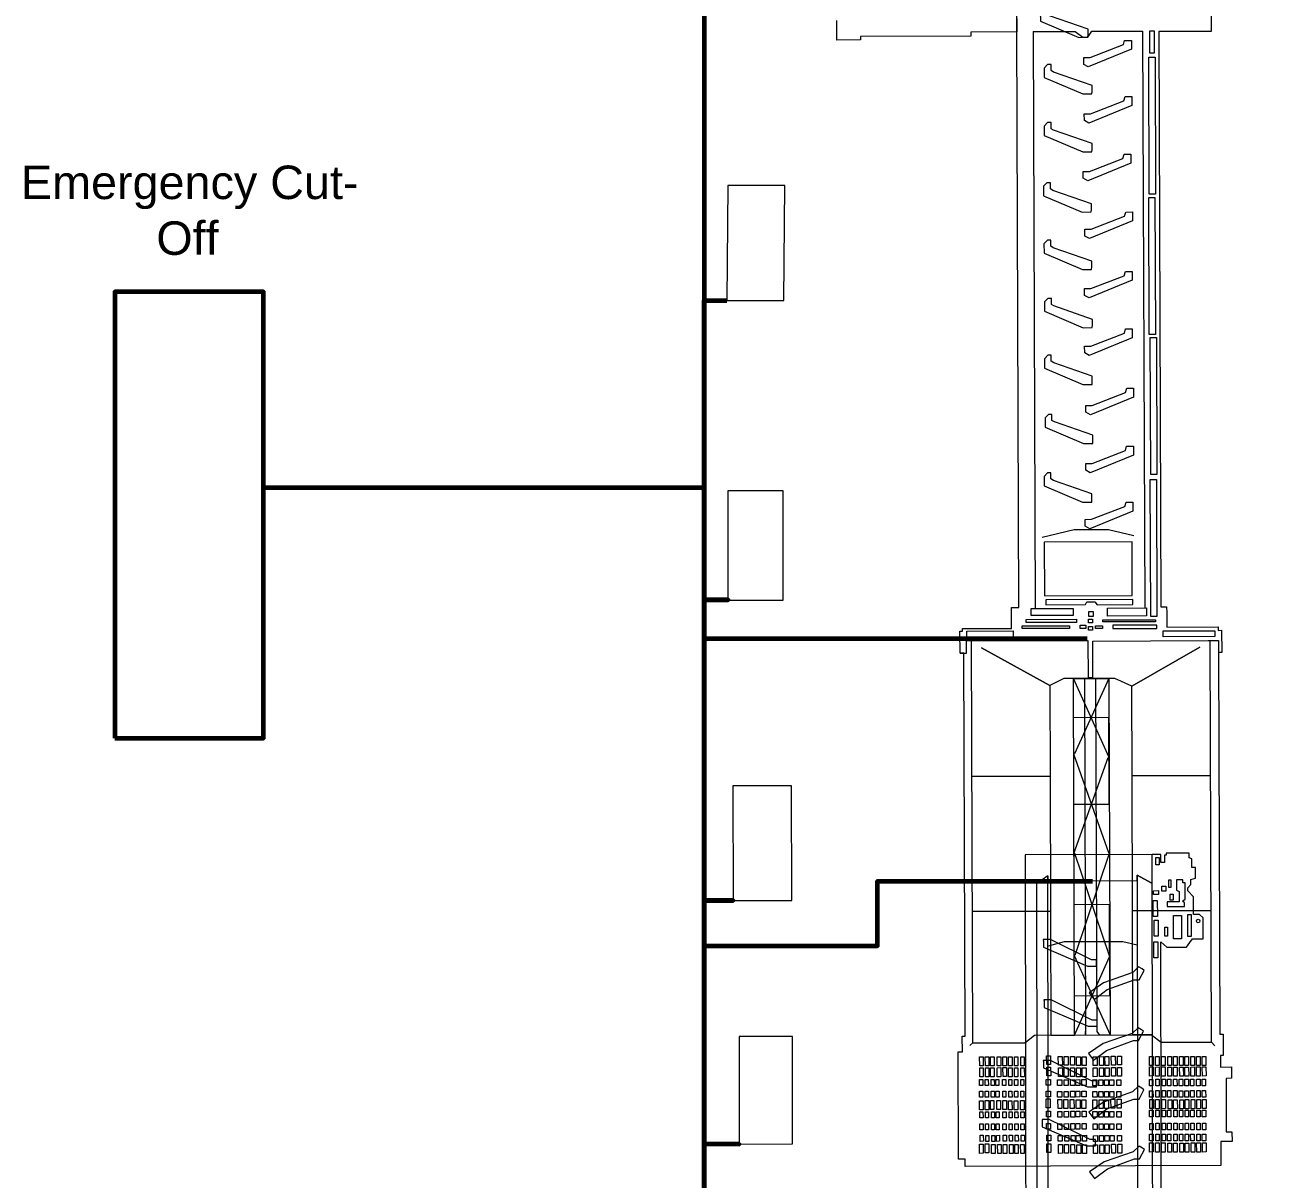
# Model space of a CAD drawing. Header units: millimetres. Extents: x 3191 to 879702, y -27549 to 222194.
# Drawn here: x 416202 to 427329, y 7248 to 17602 of the extents above; entities that cross this region are included whole.
import ezdxf

# ---------------------------------------------------------------- set-up
doc = ezdxf.new("R2010")
doc.units = ezdxf.units.MM
doc.header["$MEASUREMENT"] = 0
for name, color, linetype in [('Giant', 31, 'Continuous'), ('Granulator', 11, 'Continuous'), ('Grater', 130, 'Continuous'), ('Krumbuster', 112, 'Continuous'), ('Wires', 170, 'Continuous')]:
    doc.layers.add(name, color=color, linetype=linetype)
doc.styles.get("Standard").update_dxf_attribs({"font": 'arial.ttf'})

msp = doc.modelspace()

# ---------------------------------------------------------------- linework, layer by layer
at = {"layer": 'Giant', "lineweight": 5}
for points in [[(427328.97234, 4247.99828), (426324.0417, 4246.5531), (426315.53711, 10160.38238), (425177.1604, 10158.74529), (425185.66499, 4244.91602)], [(426401.61134, 4246.66465), (426394.23367, 9376.86749), (426446.89104, 9329.80802), (426622.47921, 9330.06053), (426652.16679, 9370.71783), (426676.09271, 9403.48449), (426771.85494, 9403.6222), (426771.58386, 9592.12228), (426739.61065, 9622.54281), (426685.91763, 9622.4656), (426685.68995, 9780.78431), (426634.0786, 9835.12252), (426634.04004, 9861.93923), (426663.01441, 9892.44741), (426662.95286, 9935.24286), (426705.02922, 9948.36681), (426704.89362, 10042.65924), (426670.78082, 10042.61019), (426670.66779, 10121.21318), (426647.43709, 10129.14691), (426647.37346, 10173.38891), (426442.0393, 10173.09362), (426442.06433, 10155.69058), (426425.37183, 10155.66658), (426425.44589, 10104.1696), (426425.46884, 10088.2131), (426393.53945, 10088.16719), (426393.43723, 10159.24815), (426315.5389, 10159.13612)], [(425185.66499, 4244.91602), (425386.82015, 4245.2053), (425378.58801, 9969.58178), (425277.78589, 9897.02043), (425285.91389, 4245.06019)], [(425378.58801, 9969.58178), (425378.65141, 9925.49555), (426180.12609, 9926.64814), (426180.05738, 9974.42862), (426307.21499, 9906.86856), (426315.90167, 9906.88105), (426307.21499, 9906.86856), (426180.05738, 9974.42862), (426188.29483, 4246.35789)], [(426180.05738, 9974.42862), (426180.9571, 9348.78707), (426051.45903, 9378.62226), (425525.86838, 9377.86641), (425382.92281, 9338.82661), (425379.49644, 9337.89084)], [(426534.58849, 9927.71426), (426534.71369, 9840.65454), (426556.51956, 9827.64472), (426556.64997, 9736.95752), (426450.69604, 9736.80515), (426450.75653, 9694.74409), (426606.03667, 9694.96739), (426605.99078, 9726.88039), (426587.84321, 9742.81082), (426611.03637, 9760.98165), (426610.82773, 9906.05892), (426591.22403, 9906.03073), (426591.18649, 9932.13529), (426534.58225, 9932.05389), (426534.58849, 9927.71426)], [(425339.41488, 9390.6172), (425339.5035, 9328.99442), (425735.31953, 9160.0728), (425799.15484, 9160.1646), (425816.78643, 9160.18995), (425816.70729, 9215.2254), (425770.45663, 9215.15889), (425403.2172, 9397.31857), (425338.09064, 9397.22491), (425338.10014, 9390.61531)], [(426225.14506, 9134.31652), (426193.96328, 9153.14356), (426142.12918, 9101.17135), (425879.78045, 9010.64079), (425749.14042, 8920.32189), (425793.5977, 8861.4112), (425910.55373, 8949.35144), (426152.59853, 9037.00421), (426199.34222, 9037.07143), (426242.16177, 9121.12177), (426225.14506, 9134.31652)], [(425345.80213, 8850.93071), (425345.89075, 8789.30792), (425741.70678, 8620.38631), (425805.54209, 8620.47811), (425823.17368, 8620.50346), (425823.09454, 8675.53891), (425776.84387, 8675.4724), (425409.60445, 8857.63207), (425344.47788, 8857.53842), (425344.48739, 8850.92882)], [(426219.49706, 8588.55948), (426188.31528, 8607.38651), (426136.48118, 8555.4143), (425874.13245, 8464.88374), (425743.49242, 8374.56485), (425787.9497, 8315.65416), (425904.90573, 8403.59439), (426146.95053, 8491.24717), (426193.69422, 8491.31439), (426236.51377, 8575.36473), (426219.49706, 8588.55948)], [(425339.16484, 8307.41996), (425339.25346, 8245.79717), (425735.06949, 8076.87555), (425798.9048, 8076.96735), (425816.53639, 8076.99271), (425816.45725, 8132.02816), (425770.20659, 8131.96164), (425402.96716, 8314.12132), (425337.8406, 8314.02766), (425337.8501, 8307.41807)], [(426223.16308, 8063.69062), (426191.9813, 8082.51765), (426140.1472, 8030.54545), (425877.79847, 7940.01489), (425747.15844, 7849.69599), (425791.61572, 7790.7853), (425908.57175, 7878.72553), (426150.61655, 7966.37831), (426197.36024, 7966.44553), (426240.17979, 8050.49587), (426223.16308, 8063.69062)], [(425328.79711, 7778.50284), (425328.88573, 7716.88005), (425724.70176, 7547.95843), (425788.53707, 7548.05023), (425806.16867, 7548.07559), (425806.08952, 7603.11104), (425759.83886, 7603.04453), (425392.59944, 7785.2042), (425327.47287, 7785.11055), (425327.48237, 7778.50095)], [(426228.46566, 7527.27399), (426197.28388, 7546.10103), (426145.44978, 7494.12882), (425883.10105, 7403.59826), (425752.46102, 7313.27936), (425796.9183, 7254.36867), (425913.87433, 7342.30891), (426155.91913, 7429.96168), (426202.66282, 7430.0289), (426245.48237, 7514.07924), (426228.46566, 7527.27399)]]:
    msp.add_lwpolyline(points, dxfattribs=at)
for points in [[(426349.21761, 10134.52649), (426376.78019, 10134.56613), (426376.87617, 10067.8248), (426349.31359, 10067.78516)], [(426463.44538, 9931.9961), (426481.57, 9932.02216), (426481.66493, 9866.01523), (426463.5403, 9865.98917)], [(426327.88315, 9836.06197), (426372.13822, 9836.12561), (426372.1862, 9802.76607), (426327.93112, 9802.70243)], [(426400.3947, 9876.0687), (426438.85083, 9876.124), (426438.91343, 9832.59414), (426400.4573, 9832.53884)], [(426476.72843, 9805.0306), (426503.56321, 9805.06919), (426503.6404, 9751.39127), (426476.80563, 9751.35268)], [(426325.12164, 9748.28596), (426361.39437, 9748.33812), (426361.60194, 9603.99525), (426325.32922, 9603.94309)], [(426333.35746, 9572.04157), (426369.63018, 9572.09374), (426369.83776, 9427.75087), (426333.56503, 9427.6987)], [(426505.29418, 9613.59332), (426577.13531, 9613.69664), (426577.43781, 9403.34684), (426505.59668, 9403.24352)], [(426635.88802, 9621.74827), (426664.20187, 9621.78898), (426664.48559, 9424.50259), (426636.17173, 9424.46187)], [(426429.98876, 9508.30991), (426453.208, 9508.3433), (426453.32485, 9427.09202), (426430.10561, 9427.05863)], [(426329.27045, 9377.46396), (426365.54318, 9377.51612), (426365.75076, 9233.17325), (426329.47803, 9233.12109)], [(423089.85825, 7564.22133), (423089.41501, 8528.91363), (422608.95247, 8528.69288), (422609.39571, 7564.00058)]]:
    msp.add_lwpolyline(points, close=True, dxfattribs=at)
msp.add_circle((426727.41526, 9564.57436), 15.96471, dxfattribs=at)
at = {"layer": 'Granulator', "lineweight": 5}
msp.add_lwpolyline([(422511.87218, 12438.66251), (422511.87218, 13426.28597), (423003.00643, 13426.28597), (423003.00643, 12438.66251)], close=True, dxfattribs=at)
at = {"layer": 'Grater', "lineweight": 5}
for points in [[(426840.78782, 18503.05744), (426844.15772, 17542.24593), (426374.52282, 17540.59875), (426392.61654, 12381.79809), (426445.1147, 12381.98222), (426445.30022, 12329.08769), (426445.75501, 12199.42216), (426906.13207, 12201.03686), (426906.23764, 12170.93887), (426938.28399, 12171.05127), (426938.97839, 11973.06658), (426910.71529, 11972.96745), (426922.72573, 8548.6047), (426950.566, 8548.70235), (426951.23619, 8357.62001), (426928.49218, 8357.54023), (426928.85384, 8254.42761), (427027.39638, 8254.77323), (427027.75276, 8153.16316), (426977.72484, 8152.9877), (426979.41099, 7672.24152), (427030.95221, 7672.42229), (427031.2554, 7585.9786), (426929.68625, 7585.62236), (426930.44159, 7370.26442), (424636.6764, 7362.99414)], [(424636.6764, 7362.99414), (424636.44987, 7427.58039), (424577.38665, 7427.37324), (424574.00341, 8391.98808), (424612.45904, 8392.12296), (424611.96745, 8532.28288), (424638.07188, 8532.37444), (424626.02512, 11967.09071), (424591.44176, 11966.96941), (424590.75255, 12163.47503), (424612.71766, 12163.55207), (424612.63572, 12186.91205), (425052.51648, 12188.45487), (425051.86432, 12374.39567), (425118.47178, 12374.62928), (425097.22784, 18431.60383)], [(425741.09288, 17511.78626), (425740.91128, 17563.56335), (425395.11013, 17683.75231), (425373.68528, 17697.24272), (425373.49472, 17751.57426), (425342.10012, 17751.46414), (425311.66059, 17719.94548), (425311.95535, 17635.90539), (425657.00389, 17489.39919), (425739.3243, 17489.68791), (425741.09288, 17511.78626)], [(425099.93496, 17659.7617), (425100.3615, 17538.1489), (424688.07623, 17536.70287), (424688.20089, 17501.15813), (423698.21328, 17497.6859), (423698.32584, 17465.59233), (423487.66556, 17464.85347), (423487.04806, 17640.91029)], [(425247.94835, 17540.69869), (425624.12804, 17542.01808), (425692.11955, 17489.52235), (425739.3243, 17489.68791), (425775.18772, 17543.91262), (426229.68898, 17545.50671), (426247.83634, 12371.41336)], [(425247.94835, 17540.69869), (425266.09686, 12366.27874)], [(425702.16569, 17247.04558), (425701.95128, 17308.17731), (425757.9581, 17308.37375), (426057.96055, 17424.02749), (426068.01173, 17462.26325), (426129.11113, 17462.47755), (426129.39099, 17382.68321), (425742.13025, 17224.26545), (425702.16569, 17247.04558)], [(425776.13432, 17005.07296), (425775.95272, 17056.85005), (425430.15157, 17177.03901), (425408.72672, 17190.52942), (425408.53616, 17244.86096), (425377.14156, 17244.75085), (425346.70203, 17213.23218), (425346.99679, 17129.1921), (425692.04533, 16982.68589), (425774.36574, 16982.97462), (425776.13432, 17005.07296)], [(425706.65439, 16742.74461), (425706.43998, 16803.87634), (425762.44679, 16804.07278), (426062.44925, 16919.72652), (426072.50043, 16957.96228), (426133.59982, 16958.17658), (426133.87969, 16878.38224), (425746.61894, 16719.96448), (425706.65439, 16742.74461)], [(425776.2581, 16484.6833), (425776.0765, 16536.4604), (425430.27535, 16656.64935), (425408.85051, 16670.13976), (425408.65995, 16724.4713), (425377.26534, 16724.36119), (425346.82582, 16692.84253), (425347.12058, 16608.80244), (425692.16911, 16462.29623), (425774.48953, 16462.58496), (425776.2581, 16484.6833)], [(425697.56921, 16226.13687), (425697.3548, 16287.2686), (425753.36162, 16287.46504), (426053.36407, 16403.11878), (426063.41525, 16441.35454), (426124.51465, 16441.56884), (426124.79451, 16361.7745), (425737.53377, 16203.35674), (425697.56921, 16226.13687)], [(425770.5053, 15945.26026), (425770.32369, 15997.03736), (425424.52254, 16117.22631), (425403.0977, 16130.71672), (425402.90714, 16185.04826), (425371.51254, 16184.93815), (425341.07301, 16153.41949), (425341.36777, 16069.3794), (425686.41631, 15922.87319), (425768.73672, 15923.16192), (425770.5053, 15945.26026)], [(425711.58729, 15707.54559), (425711.37288, 15768.67732), (425767.37969, 15768.87376), (426067.38215, 15884.5275), (426077.43333, 15922.76326), (426138.53272, 15922.97756), (426138.81259, 15843.18322), (425751.55185, 15684.76546), (425711.58729, 15707.54559)], [(425774.15865, 15429.98028), (425773.97705, 15481.75737), (425428.1759, 15601.94633), (425406.75105, 15615.43674), (425406.56049, 15669.76827), (425375.16589, 15669.65816), (425344.72636, 15638.1395), (425345.02112, 15554.09941), (425690.06966, 15407.5932), (425772.39007, 15407.88193), (425774.15865, 15429.98028)], [(425709.37084, 15174.59696), (425709.15643, 15235.72869), (425765.16324, 15235.92513), (426065.1657, 15351.57887), (426075.21688, 15389.81463), (426136.31627, 15390.02893), (426136.59614, 15310.23459), (425749.33539, 15151.81683), (425709.37084, 15174.59696)], [(425779.38098, 14907.90552), (425779.19938, 14959.68261), (425433.39823, 15079.87157), (425411.97339, 15093.36198), (425411.78283, 15147.69351), (425380.38823, 15147.5834), (425349.9487, 15116.06474), (425350.24346, 15032.02465), (425695.292, 14885.51844), (425777.61241, 14885.80717), (425779.38098, 14907.90552)], [(425709.81211, 14659.38736), (425709.59769, 14720.51909), (425765.60451, 14720.71552), (426065.60696, 14836.36927), (426075.65814, 14874.60503), (426136.75754, 14874.81933), (426137.03741, 14795.02498), (425749.77666, 14636.60722), (425709.81211, 14659.38736)], [(425777.70016, 14398.78889), (425777.51856, 14450.56598), (425431.71741, 14570.75494), (425410.29257, 14584.24535), (425410.10201, 14638.57689), (425378.70741, 14638.46677), (425348.26788, 14606.94811), (425348.56264, 14522.90802), (425693.61118, 14376.40182), (425775.93159, 14376.69054), (425777.70016, 14398.78889)], [(425721.21831, 14126.48651), (425721.0039, 14187.61824), (425777.01071, 14187.81468), (426077.01317, 14303.46842), (426087.06435, 14341.70418), (426148.16374, 14341.91848), (426148.44361, 14262.12414), (425761.18286, 14103.70638), (425721.21831, 14126.48651)], [(425783.80298, 13868.22562), (425783.62138, 13920.00271), (425437.82023, 14040.19167), (425416.39538, 14053.68208), (425416.20482, 14108.01362), (425384.81022, 14107.90351), (425354.37069, 14076.38485), (425354.66545, 13992.34476), (425699.71399, 13845.83855), (425782.0344, 13846.12728), (425783.80298, 13868.22562)], [(425720.22372, 13606.51285), (425720.00931, 13667.64458), (425776.01613, 13667.84101), (426076.01858, 13783.49475), (426086.06976, 13821.73052), (426147.16916, 13821.94481), (426147.44902, 13742.15047), (425760.18828, 13583.73271), (425720.22372, 13606.51285)], [(425774.67104, 13343.49938), (425774.48944, 13395.27648), (425428.68829, 13515.46543), (425407.26345, 13528.95584), (425407.07289, 13583.28738), (425375.67829, 13583.17727), (425345.23876, 13551.65861), (425345.53352, 13467.61852), (425690.58206, 13321.11231), (425772.90247, 13321.40104), (425774.67104, 13343.49938)], [(425715.59834, 13105.34093), (425715.38393, 13166.47266), (425771.39075, 13166.66909), (426071.3932, 13282.32283), (426081.44438, 13320.5586), (426142.54378, 13320.77289), (426142.82364, 13240.97855), (425755.5629, 13082.56079), (425715.59834, 13105.34093)], [(425329.72638, 13006.35753), (425615.33876, 13075.11707), (425924.21536, 13076.20041), (426149.29504, 13022.77428)], [(425360.76425, 12400.3322), (425716.16273, 12401.5787), (425727.86803, 12426.89625), (425801.13754, 12427.15323), (425823.12145, 12401.11402), (426142.62302, 12402.23462), (426142.46048, 12448.57623), (425364.48775, 12445.84761), (425360.60466, 12445.83399), (425360.76425, 12400.3322)], [(424591.44176, 11966.96941), (424650.49396, 11967.17653), (424650.11302, 12075.78898), (425739.35818, 12079.60935), (425740.52011, 11748.32461), (425783.56978, 11748.4756), (425782.42528, 12074.79142), (426816.14973, 12078.41705), (426909.6391, 12078.74495), (426910.71529, 11972.96745)], [(424678.48014, 8447.80817), (424706.24851, 8470.37097), (424693.6025, 12075.94152)], [(426309.46388, 8543.21524), (426142.54876, 8542.62981), (426138.64409, 9655.91311), (426844.48736, 9658.38875), (426138.64409, 9655.91311), (426134.39548, 10867.25679), (426840.23875, 10869.73243), (426134.39548, 10867.25679), (426131.57419, 11671.65049), (426742.6987, 12021.01614), (426131.57419, 11671.65049), (425980.09096, 11739.36687), (425523.07234, 11737.76395), (425396.62245, 11677.24941), (424784.45081, 12014.18287), (425396.62245, 11677.24941), (425399.48264, 10861.76312), (424697.86969, 10859.30232), (425399.48264, 10861.76312), (425403.72262, 9652.88058), (424702.10966, 9650.41977), (425403.72262, 9652.88058), (425407.6257, 8540.05218)], [(424706.24851, 8470.37097), (425173.23238, 8472.00884), (425258.69086, 8539.52981), (426309.46388, 8543.21524), (426396.56784, 8476.5328), (426848.62698, 8478.11833), (426878.55582, 8445.69163), (426848.62698, 8478.11833), (426835.99922, 12078.48667)], [(425407.6257, 8540.05218), (425619.38446, 8540.79489), (425608.17053, 11738.06242), (425926.27164, 11739.17811), (425937.48558, 8541.91058), (425847.01704, 8541.59328), (425820.40506, 8573.77499), (425809.30432, 11738.76786), (425706.89715, 11738.40868), (425718.11109, 8541.14116), (425717.99523, 8574.17399)], [(425619.38446, 8540.79489), (425930.89654, 9242.45566), (425935.02847, 9242.47015), (425620.77753, 10169.79782), (425613.67107, 10169.7729), (425921.71114, 11031.40873), (425928.75395, 11031.43343), (425608.17053, 11738.06242), (425926.27164, 11739.17811), (425618.27914, 11061.97801), (425610.54189, 11061.95087), (425923.52534, 10177.55496), (425931.7487, 10177.5838), (425621.44742, 9254.45763), (425616.88146, 9254.44162), (425937.48558, 8541.91058)], [(425619.38446, 8540.79489), (425618.14734, 8893.51831), (425936.24845, 8894.634), (425933.45531, 9691.00277), (425933.38601, 9710.76182), (425615.28489, 9709.64613), (425612.12384, 10610.91046), (425930.225, 10612.01449), (425927.50255, 11388.22763), (425609.40143, 11387.11194)]]:
    msp.add_lwpolyline(points, dxfattribs=at)
for points in [[(426332.17223, 17548.9222), (426332.87732, 17347.89084), (426294.01746, 17347.75455), (426293.31237, 17548.7859)], [(426340.65671, 17311.15233), (426344.96039, 16084.10872), (426289.30079, 16083.9135), (426284.99712, 17310.95711)], [(426340.18028, 16052.75004), (426344.48395, 14825.70644), (426288.82436, 14825.51122), (426284.52068, 16052.55482)], [(426353.2913, 14796.18005), (426357.59497, 13569.13644), (426301.93538, 13568.94123), (426297.63171, 14795.98483)], [(426353.33688, 13522.59271), (426357.64055, 12295.5491), (426301.98096, 12295.35388), (426297.67728, 13522.39749)], [(426136.30332, 12483.13922), (426134.6159, 12964.24977), (425346.15708, 12961.48436), (425347.8445, 12480.37382)], [(425606.59376, 12367.47298), (425606.81242, 12305.12818), (425231.19987, 12303.81078), (425230.9812, 12366.15558)], [(425914.68548, 12298.63789), (425914.43433, 12370.24401), (426263.93584, 12371.46983), (426264.18698, 12299.86371)], [(425184.26302, 12240.46076), (425184.16255, 12269.10787), (425635.56775, 12270.69111), (425635.66822, 12242.044)], [(425743.88013, 12237.3729), (425743.76648, 12269.77587), (425780.87867, 12269.90603), (425780.99231, 12237.50307)], [(425786.52584, 12341.14792), (425786.68834, 12294.81798), (425746.26019, 12294.67618), (425746.0977, 12341.00612)], [(425871.91743, 12246.24358), (425871.85242, 12264.77789), (426344.31082, 12266.43497), (426344.37582, 12247.90066)], [(424652.5114, 12101.47047), (424652.29355, 12163.58199), (425067.89444, 12165.03964), (425068.11229, 12102.92813)], [(425148.23691, 12186.42211), (425148.15125, 12210.84681), (425574.29031, 12212.34143), (425574.37597, 12187.91673)], [(425669.69408, 12188.23938), (425669.5936, 12216.8865), (425720.96501, 12217.06667), (425721.06549, 12188.41956)], [(425744.10469, 12173.34847), (425743.99104, 12205.75143), (425781.10322, 12205.8816), (425781.21687, 12173.47863)], [(425807.81886, 12187.04418), (425807.73614, 12210.62906), (425869.21169, 12210.84467), (425869.29441, 12187.25979)], [(426355.57875, 12188.75541), (426355.47868, 12217.28588), (425962.00158, 12215.90582), (425962.10165, 12187.37534)], [(426414.88294, 12113.41388), (426414.70044, 12165.44758), (426877.81279, 12167.07188), (426877.99529, 12115.03818)], [(423081.75609, 9748.89037), (423078.81018, 10776.59533), (422554.10296, 10775.09126), (422557.04886, 9747.3863)], [(424767.99128, 8264.04815), (424767.70761, 8344.92726), (424799.76193, 8345.03969), (424800.0456, 8264.16058)], [(424818.85343, 8264.22654), (424818.56976, 8345.10565), (424850.62408, 8345.21808), (424850.90775, 8264.33897)], [(424865.34059, 8264.38959), (424865.05692, 8345.2687), (424897.11124, 8345.38112), (424897.39491, 8264.50202)], [(424924.40295, 8264.59674), (424924.11928, 8345.47585), (424956.17361, 8345.58828), (424956.45728, 8264.70917)], [(424976.90862, 8264.7809), (424976.62495, 8345.66001), (425008.67927, 8345.77243), (425008.96294, 8264.89333)], [(425079.18075, 8264.04316), (425078.89707, 8344.92227), (425110.9514, 8345.03469), (425111.23507, 8264.15559)], [(425136.05561, 8264.24264), (425135.77194, 8345.12175), (425167.82627, 8345.23417), (425168.10994, 8264.35507)], [(425368.77104, 8276.0816), (425368.4951, 8354.75618), (425404.24734, 8354.88158), (425404.52328, 8276.20699)], [(425473.60865, 8269.88231), (425473.33271, 8348.5569), (425509.08494, 8348.68229), (425509.36088, 8270.00771)], [(425525.81339, 8270.06541), (425525.53745, 8348.74), (425561.28968, 8348.86539), (425561.56562, 8270.19081)], [(425581.54821, 8270.26089), (425581.27227, 8348.93548), (425617.02451, 8349.06088), (425617.30044, 8270.38629)], [(425635.53307, 8267.80245), (425635.25713, 8346.47703), (425671.00936, 8346.60243), (425671.2853, 8267.92784)], [(425687.73202, 8267.98553), (425687.45608, 8346.66011), (425723.20831, 8346.78551), (425723.48425, 8268.11092)], [(425786.82323, 8268.33307), (425786.54729, 8347.00766), (425822.29952, 8347.13306), (425822.57546, 8268.45847)], [(425842.56384, 8268.52858), (425842.2879, 8347.20316), (425878.04013, 8347.32856), (425878.31607, 8268.65397)], [(425892.11234, 8268.70236), (425891.8364, 8347.37695), (425927.58863, 8347.50234), (425927.86457, 8268.82776)], [(425949.09067, 8272.40149), (425948.81473, 8351.07607), (425984.56696, 8351.20147), (425984.8429, 8272.52688)], [(426004.83128, 8272.59699), (426004.55534, 8351.27158), (426040.30757, 8351.39697), (426040.58351, 8272.72238)], [(426291.34652, 8268.73789), (426291.06187, 8349.89694), (426324.07105, 8350.01272), (426324.3557, 8268.85367)], [(426343.94095, 8268.36248), (426343.6563, 8349.52152), (426376.66548, 8349.6373), (426376.95014, 8268.47825)], [(426398.76722, 8268.55477), (426398.48256, 8349.71382), (426431.49175, 8349.82959), (426431.7764, 8268.67055)], [(426455.28143, 8267.63322), (426454.99678, 8348.79226), (426488.00596, 8348.90804), (426488.29061, 8267.74899)], [(426505.63432, 8267.80982), (426505.34967, 8348.96887), (426538.35885, 8349.08464), (426538.6435, 8267.9256)], [(426561.58327, 8268.00605), (426561.29861, 8349.1651), (426594.3078, 8349.28088), (426594.59245, 8268.12183)], [(426609.24519, 8268.17322), (426608.96054, 8349.33227), (426641.96972, 8349.44804), (426642.25438, 8268.289)], [(426662.95456, 8268.3616), (426662.66991, 8349.52065), (426695.67909, 8349.63642), (426695.96374, 8268.47737)], [(426713.30745, 8268.5382), (426713.0228, 8349.69725), (426746.03198, 8349.81303), (426746.31663, 8268.65398)], [(426764.78303, 8268.71875), (426764.49837, 8349.87779), (426797.50756, 8349.99357), (426797.79221, 8268.83452)], [(424768.33092, 8167.21251), (424768.04724, 8248.09162), (424800.10157, 8248.20404), (424800.38524, 8167.32494)], [(424819.19307, 8167.3909), (424818.9094, 8248.27001), (424850.96372, 8248.38243), (424851.24739, 8167.50333)], [(424865.68023, 8167.55395), (424865.39656, 8248.43306), (424897.45088, 8248.54548), (424897.73455, 8167.66637)], [(424924.74259, 8167.7611), (424924.45892, 8248.64021), (424956.51324, 8248.75263), (424956.79691, 8167.87353)], [(424977.24826, 8167.94526), (424976.96458, 8248.82436), (425009.01891, 8248.93679), (425009.30258, 8168.05768)], [(425027.22485, 8263.86093), (425026.94118, 8344.74004), (425058.9955, 8344.85247), (425059.27917, 8263.97336)], [(425027.56448, 8167.02529), (425027.28081, 8247.9044), (425059.33514, 8248.01682), (425059.61881, 8167.13772)], [(425079.52038, 8167.20752), (425079.23671, 8248.08663), (425111.29104, 8248.19905), (425111.57471, 8167.31994)], [(425136.39525, 8167.407), (425136.11158, 8248.28611), (425168.1659, 8248.39853), (425168.44957, 8167.51942)], [(425369.12357, 8175.57175), (425368.84763, 8254.24634), (425404.59986, 8254.37173), (425404.8758, 8175.69715)], [(425473.96117, 8169.37247), (425473.68523, 8248.04705), (425509.43746, 8248.17245), (425509.7134, 8169.49786)], [(425526.16591, 8169.55557), (425525.88997, 8248.23015), (425561.6422, 8248.35555), (425561.91814, 8169.68096)], [(425581.90074, 8169.75105), (425581.6248, 8248.42564), (425617.37703, 8248.55103), (425617.65297, 8169.87644)], [(425635.88559, 8167.2926), (425635.60965, 8245.96719), (425671.36188, 8246.09258), (425671.63782, 8167.418)], [(425688.08455, 8167.47568), (425687.80861, 8246.15027), (425723.56084, 8246.27566), (425723.83678, 8167.60108)], [(425787.17575, 8167.82323), (425786.89981, 8246.49782), (425822.65204, 8246.62321), (425822.92798, 8167.94863)], [(425842.91636, 8168.01873), (425842.64042, 8246.69332), (425878.39265, 8246.81871), (425878.66859, 8168.14413)], [(425892.46486, 8168.19252), (425892.18892, 8246.8671), (425927.94115, 8246.9925), (425928.21709, 8168.31791)], [(425949.44319, 8171.89164), (425949.16725, 8250.56623), (425984.91949, 8250.69162), (425985.19543, 8172.01704)], [(426005.18381, 8172.08714), (426004.90787, 8250.76173), (426040.6601, 8250.88713), (426040.93604, 8172.21254)], [(426291.67937, 8173.8385), (426291.39471, 8254.99754), (426324.40389, 8255.11332), (426324.68855, 8173.95427)], [(426344.2738, 8173.46308), (426343.98915, 8254.62213), (426376.99833, 8254.7379), (426377.28298, 8173.57885)], [(426399.10006, 8173.65537), (426398.81541, 8254.81442), (426431.82459, 8254.9302), (426432.10924, 8173.77115)], [(426455.61427, 8172.73382), (426455.32962, 8253.89287), (426488.3388, 8254.00864), (426488.62346, 8172.84959)], [(426505.96717, 8172.91042), (426505.68251, 8254.06947), (426538.6917, 8254.18525), (426538.97635, 8173.0262)], [(426561.91611, 8173.10666), (426561.63146, 8254.2657), (426594.64064, 8254.38148), (426594.92529, 8173.22243)], [(426609.57804, 8173.27382), (426609.29338, 8254.43287), (426642.30257, 8254.54865), (426642.58722, 8173.3896)], [(426663.2874, 8173.4622), (426663.00275, 8254.62125), (426696.01193, 8254.73702), (426696.29659, 8173.57798)], [(426713.6403, 8173.63881), (426713.35564, 8254.79785), (426746.36483, 8254.91363), (426746.64948, 8173.75458)], [(426765.11587, 8173.81935), (426764.83122, 8254.9784), (426797.8404, 8255.09417), (426798.12505, 8173.93512)], [(424767.09935, 8087.70447), (424766.91059, 8141.52279), (424795.45219, 8141.62289), (424795.64095, 8087.80458)], [(424817.06069, 8087.31982), (424816.87193, 8141.13813), (424845.41353, 8141.23824), (424845.60229, 8087.41992)], [(424870.86264, 8087.50852), (424870.67388, 8141.32684), (424899.21548, 8141.42694), (424899.40424, 8087.60863)], [(424912.58708, 8087.65486), (424912.39832, 8141.47318), (424940.93993, 8141.57328), (424941.12868, 8087.75497)], [(424974.06842, 8087.8705), (424973.87966, 8141.68882), (425002.42126, 8141.78892), (425002.61002, 8087.97061)], [(425028.96992, 8088.06306), (425028.78116, 8141.88137), (425057.32276, 8141.98148), (425057.51152, 8088.16316)], [(425081.12257, 8088.24598), (425080.93381, 8142.06429), (425109.47541, 8142.1644), (425109.66417, 8088.34608)], [(425136.01828, 8088.43852), (425135.82952, 8142.25683), (425164.37112, 8142.35694), (425164.55988, 8088.53862)], [(425365.36884, 8091.10921), (425365.18961, 8142.20979), (425401.83883, 8142.33833), (425402.01806, 8091.23775)], [(425466.991, 8089.23776), (425466.81177, 8140.33833), (425503.461, 8140.46687), (425503.64022, 8089.3663)], [(425525.85082, 8089.4442), (425525.67159, 8140.54477), (425562.32081, 8140.67332), (425562.50004, 8089.57274)], [(425583.59374, 8089.64673), (425583.41451, 8140.7473), (425620.06373, 8140.87584), (425620.24296, 8089.77527)], [(425629.12604, 8089.80642), (425628.94682, 8140.907), (425665.59604, 8141.03554), (425665.77526, 8089.93497)], [(425685.20809, 8090.00312), (425685.02886, 8141.1037), (425721.67808, 8141.23224), (425721.85731, 8090.13167)], [(425783.24622, 8086.99933), (425783.067, 8138.0999), (425819.71622, 8138.22844), (425819.89544, 8087.12787)], [(425837.10605, 8087.18824), (425836.92682, 8138.28881), (425873.57605, 8138.41735), (425873.75527, 8087.31678)], [(425886.52145, 8087.36155), (425886.34222, 8138.46213), (425922.99144, 8138.59067), (425923.17067, 8087.49009)], [(425933.72041, 8087.5271), (425933.54118, 8138.62767), (425970.1904, 8138.75621), (425970.36963, 8087.65564)], [(425998.12998, 8087.753), (425997.95076, 8138.85358), (426034.59998, 8138.98212), (426034.7792, 8087.88154)], [(426291.65529, 8085.00327), (426291.44918, 8143.76718), (426322.22458, 8143.87512), (426322.43068, 8085.11121)], [(426347.04093, 8085.75742), (426346.83482, 8144.52132), (426377.61022, 8144.62926), (426377.81632, 8085.86536)], [(426403.54543, 8085.9556), (426403.33932, 8144.71951), (426434.11471, 8144.82745), (426434.32082, 8086.06354)], [(426452.22008, 8086.12632), (426452.01398, 8144.89022), (426482.78937, 8144.99816), (426482.99548, 8086.23426)], [(426507.27204, 8086.3194), (426507.06593, 8145.08331), (426537.84133, 8145.19125), (426538.04743, 8086.42734)], [(426558.19024, 8085.36656), (426557.98414, 8144.13046), (426588.75953, 8144.2384), (426588.96563, 8085.4745)], [(426609.10448, 8085.54513), (426608.89837, 8144.30904), (426639.67376, 8144.41698), (426639.87987, 8085.65307)], [(426659.45737, 8085.72173), (426659.25126, 8144.48564), (426690.02665, 8144.59358), (426690.23276, 8085.82967)], [(426714.28363, 8085.91403), (426714.07752, 8144.67794), (426744.85292, 8144.78588), (426745.05902, 8086.02197)], [(426764.08097, 8086.08869), (426763.87486, 8144.8526), (426794.65025, 8144.96054), (426794.85636, 8086.19663)], [(424767.46144, 7984.46522), (424767.27268, 8038.28354), (424795.81428, 8038.38364), (424796.00304, 7984.56532)], [(424817.42278, 7984.08057), (424817.23402, 8037.89888), (424845.77562, 8037.99899), (424845.96438, 7984.18067)], [(424871.22474, 7984.26927), (424871.03598, 8038.08758), (424899.57758, 8038.18769), (424899.76634, 7984.36937)], [(424912.94918, 7984.41561), (424912.76042, 8038.23393), (424941.30202, 8038.33403), (424941.49078, 7984.51572)], [(424974.43052, 7984.63125), (424974.24176, 8038.44956), (425002.78336, 8038.54967), (425002.97212, 7984.73135)], [(425029.33201, 7984.82381), (425029.14325, 8038.64212), (425057.68485, 8038.74223), (425057.87361, 7984.92391)], [(425081.48467, 7985.00672), (425081.29591, 8038.82504), (425109.83751, 8038.92515), (425110.02627, 7985.10683)], [(425136.38038, 7985.19926), (425136.19162, 8039.01758), (425164.73322, 8039.11768), (425164.92198, 7985.29937)], [(425365.73482, 7986.76187), (425365.5556, 8037.86244), (425402.20482, 8037.99098), (425402.38404, 7986.89041)], [(425467.35699, 7984.89041), (425467.17776, 8035.99099), (425503.82698, 8036.11953), (425504.00621, 7985.01896)], [(425526.2168, 7985.09686), (425526.03757, 8036.19743), (425562.6868, 8036.32597), (425562.86602, 7985.2254)], [(425583.95972, 7985.29938), (425583.7805, 8036.39995), (425620.42972, 8036.5285), (425620.60894, 7985.42792)], [(425629.49203, 7985.45908), (425629.3128, 8036.55965), (425665.96202, 8036.68819), (425666.14125, 7985.58762)], [(425685.57407, 7985.65578), (425685.39484, 8036.75635), (425722.04406, 8036.88489), (425722.22329, 7985.78432)], [(425783.61221, 7982.65198), (425783.43298, 8033.75256), (425820.0822, 8033.8811), (425820.26143, 7982.78053)], [(425837.47203, 7982.84089), (425837.29281, 8033.94146), (425873.94203, 8034.07), (425874.12126, 7982.96943)], [(425886.88743, 7983.01421), (425886.7082, 8034.11478), (425923.35742, 8034.24332), (425923.53665, 7983.14275)], [(425934.08639, 7983.17975), (425933.90717, 8034.28032), (425970.55639, 8034.40886), (425970.73561, 7983.30829)], [(425998.49597, 7983.40566), (425998.31674, 8034.50623), (426034.96596, 8034.63477), (426035.14519, 7983.5342)], [(426292.01325, 7982.9421), (426291.80715, 8041.70601), (426322.58254, 8041.81395), (426322.78865, 7983.05004)], [(426347.39889, 7983.69624), (426347.19279, 8042.46015), (426377.96818, 8042.56809), (426378.17429, 7983.80418)], [(426403.90339, 7983.89442), (426403.69729, 8042.65833), (426434.47268, 8042.76627), (426434.67878, 7984.00236)], [(426452.57805, 7984.06514), (426452.37194, 8042.82905), (426483.14733, 8042.93699), (426483.35344, 7984.17308)], [(426507.63, 7984.25823), (426507.4239, 8043.02214), (426538.19929, 8043.13008), (426538.4054, 7984.36617)], [(426558.54821, 7983.30538), (426558.3421, 8042.06929), (426589.11749, 8042.17723), (426589.3236, 7983.41332)], [(426609.46244, 7983.48395), (426609.25633, 8042.24786), (426640.03173, 8042.3558), (426640.23783, 7983.59189)], [(426659.81533, 7983.66056), (426659.60923, 8042.42447), (426690.38462, 8042.53241), (426690.59072, 7983.7685)], [(426714.64159, 7983.85285), (426714.43549, 8042.61676), (426745.21088, 8042.7247), (426745.41699, 7983.96079)], [(426764.43893, 7984.02751), (426764.23283, 8042.79142), (426795.00822, 8042.89936), (426795.21432, 7984.13545)], [(424766.69972, 7871.64565), (424766.41605, 7952.52476), (424798.47037, 7952.63719), (424798.75405, 7871.75808)], [(424817.56187, 7871.82404), (424817.2782, 7952.70315), (424849.33253, 7952.81558), (424849.6162, 7871.93647)], [(424864.04903, 7871.98709), (424863.76536, 7952.8662), (424895.81969, 7952.97862), (424896.10336, 7872.09952)], [(424923.1114, 7872.19424), (424922.82773, 7953.07335), (424954.88205, 7953.18578), (424955.16572, 7872.30667)], [(424975.61706, 7872.3784), (424975.33339, 7953.25751), (425007.38771, 7953.36993), (425007.67139, 7872.49082)], [(425025.93329, 7871.45843), (425025.64962, 7952.33754), (425057.70394, 7952.44997), (425057.98761, 7871.57086)], [(425077.88919, 7871.64066), (425077.60552, 7952.51977), (425109.65984, 7952.63219), (425109.94351, 7871.75309)], [(425134.76406, 7871.84014), (425134.48039, 7952.71925), (425166.53471, 7952.83167), (425166.81838, 7871.95257)], [(425365.61847, 7889.58636), (425365.34253, 7968.26095), (425401.09476, 7968.38634), (425401.3707, 7889.71176)], [(425470.45608, 7883.38707), (425470.18014, 7962.06166), (425505.93237, 7962.18706), (425506.20831, 7883.51247)], [(425522.66082, 7883.57017), (425522.38488, 7962.24476), (425558.13711, 7962.37016), (425558.41305, 7883.69557)], [(425578.39564, 7883.76566), (425578.1197, 7962.44024), (425613.87193, 7962.56564), (425614.14787, 7883.89105)], [(425632.3805, 7881.30721), (425632.10456, 7959.98179), (425667.85679, 7960.10719), (425668.13273, 7881.4326)], [(425684.57945, 7881.49029), (425684.30351, 7960.16487), (425720.05574, 7960.29027), (425720.33168, 7881.61568)], [(425783.67065, 7881.83784), (425783.39472, 7960.51242), (425819.14695, 7960.63782), (425819.42289, 7881.96323)], [(425839.41127, 7882.03334), (425839.13533, 7960.70792), (425874.88756, 7960.83332), (425875.1635, 7882.15873)], [(425888.95976, 7882.20712), (425888.68382, 7960.88171), (425924.43606, 7961.0071), (425924.71199, 7882.33252)], [(425945.9381, 7885.90625), (425945.66216, 7964.58083), (425981.41439, 7964.70623), (425981.69033, 7886.03164)], [(426001.67871, 7886.10175), (426001.40277, 7964.77634), (426037.155, 7964.90173), (426037.43094, 7886.22715)], [(426293.60308, 7881.10686), (426293.31842, 7962.26591), (426326.32761, 7962.38169), (426326.61226, 7881.22264)], [(426346.19751, 7880.73145), (426345.91286, 7961.89049), (426378.92204, 7962.00627), (426379.20669, 7880.84722)], [(426401.02377, 7880.92374), (426400.73912, 7962.08279), (426433.7483, 7962.19856), (426434.03296, 7881.03952)], [(426457.53799, 7880.00219), (426457.25333, 7961.16123), (426490.26252, 7961.27701), (426490.54717, 7880.11796)], [(426507.89088, 7880.17879), (426507.60623, 7961.33784), (426540.61541, 7961.45361), (426540.90006, 7880.29457)], [(426563.83982, 7880.37502), (426563.55517, 7961.53407), (426596.56435, 7961.64984), (426596.84901, 7880.4908)], [(426611.50175, 7880.54219), (426611.2171, 7961.70124), (426644.22628, 7961.81701), (426644.51093, 7880.65797)], [(426665.21112, 7880.73057), (426664.92646, 7961.88961), (426697.93565, 7962.00539), (426698.2203, 7880.84634)], [(426715.56401, 7880.90717), (426715.27936, 7962.06622), (426748.28854, 7962.18199), (426748.57319, 7881.02295)], [(426767.03958, 7881.08772), (426766.75493, 7962.24676), (426799.76411, 7962.36254), (426800.04877, 7881.20349)], [(424769.21591, 7797.73795), (424769.02715, 7851.55627), (424797.56875, 7851.65637), (424797.75751, 7797.83805)], [(424819.17725, 7797.3533), (424818.98849, 7851.17161), (424847.53009, 7851.27172), (424847.71885, 7797.4534)], [(424872.97921, 7797.542), (424872.79045, 7851.36031), (424901.33205, 7851.46042), (424901.52081, 7797.6421)], [(424914.70365, 7797.68834), (424914.51489, 7851.50666), (424943.05649, 7851.60676), (424943.24525, 7797.78845)], [(424976.18499, 7797.90398), (424975.99623, 7851.72229), (425004.53783, 7851.8224), (425004.72659, 7798.00408)], [(425031.08648, 7798.09654), (425030.89772, 7851.91485), (425059.43932, 7852.01496), (425059.62808, 7798.19664)], [(425083.23914, 7798.27945), (425083.05038, 7852.09777), (425111.59198, 7852.19787), (425111.78074, 7798.37956)], [(425138.13484, 7798.47199), (425137.94608, 7852.29031), (425166.48768, 7852.39041), (425166.67644, 7798.5721)], [(425366.36353, 7807.50745), (425366.1843, 7858.60802), (425402.83352, 7858.73656), (425403.01275, 7807.63599)], [(425467.98569, 7805.636), (425467.80647, 7856.73657), (425504.45569, 7856.86511), (425504.63491, 7805.76454)], [(425526.84551, 7805.84244), (425526.66628, 7856.94301), (425563.3155, 7857.07155), (425563.49473, 7805.97098)], [(425584.58843, 7806.04496), (425584.4092, 7857.14554), (425621.05843, 7857.27408), (425621.23765, 7806.17351)], [(425630.12073, 7806.20466), (425629.94151, 7857.30523), (425666.59073, 7857.43378), (425666.76995, 7806.3332)], [(425686.20278, 7806.40136), (425686.02355, 7857.50193), (425722.67277, 7857.63048), (425722.852, 7806.5299)], [(425784.24091, 7803.39757), (425784.06169, 7854.49814), (425820.71091, 7854.62668), (425820.89013, 7803.52611)], [(425838.10074, 7803.58647), (425837.92152, 7854.68705), (425874.57074, 7854.81559), (425874.74996, 7803.71502)], [(425887.51614, 7803.75979), (425887.33691, 7854.86036), (425923.98613, 7854.9889), (425924.16536, 7803.88833)], [(425934.7151, 7803.92533), (425934.53587, 7855.02591), (425971.1851, 7855.15445), (425971.36432, 7804.05388)], [(425999.12468, 7804.15124), (425998.94545, 7855.25181), (426035.59467, 7855.38036), (426035.7739, 7804.27978)], [(426292.62867, 7807.47853), (426292.42256, 7866.24243), (426323.19795, 7866.35037), (426323.40406, 7807.58647)], [(426348.01431, 7808.23267), (426347.8082, 7866.99658), (426378.58359, 7867.10452), (426378.7897, 7808.34061)], [(426404.5188, 7808.43085), (426404.3127, 7867.19476), (426435.08809, 7867.3027), (426435.2942, 7808.53879)], [(426453.19346, 7808.60157), (426452.98735, 7867.36548), (426483.76275, 7867.47342), (426483.96885, 7808.70951)], [(426508.24542, 7808.79465), (426508.03931, 7867.55856), (426538.8147, 7867.6665), (426539.02081, 7808.90259)], [(426559.16362, 7807.84181), (426558.95751, 7866.60572), (426589.7329, 7866.71366), (426589.93901, 7807.94975)], [(426610.07785, 7808.02038), (426609.87175, 7866.78429), (426640.64714, 7866.89223), (426640.85324, 7808.12832)], [(426660.43074, 7808.19699), (426660.22464, 7866.9609), (426691.00003, 7867.06884), (426691.20614, 7808.30493)], [(426715.25701, 7808.38928), (426715.0509, 7867.15319), (426745.82629, 7867.26113), (426746.0324, 7808.49722)], [(426765.05434, 7808.56394), (426764.84824, 7867.32785), (426795.62363, 7867.43579), (426795.82974, 7808.67188)], [(424769.58766, 7691.74596), (424769.3989, 7745.56428), (424797.9405, 7745.66438), (424798.12926, 7691.84607)], [(424819.549, 7691.36131), (424819.36024, 7745.17962), (424847.90184, 7745.27973), (424848.0906, 7691.46141)], [(424873.35096, 7691.55001), (424873.1622, 7745.36833), (424901.7038, 7745.46843), (424901.89256, 7691.65011)], [(424915.0754, 7691.69635), (424914.88664, 7745.51467), (424943.42824, 7745.61477), (424943.617, 7691.79646)], [(424976.55674, 7691.91199), (424976.36798, 7745.7303), (425004.90958, 7745.83041), (425005.09834, 7692.01209)], [(425031.45823, 7692.10455), (425031.26947, 7745.92286), (425059.81107, 7746.02297), (425059.99983, 7692.20465)], [(425083.61089, 7692.28746), (425083.42213, 7746.10578), (425111.96373, 7746.20589), (425112.15249, 7692.38757)], [(425138.50659, 7692.48), (425138.31783, 7746.29832), (425166.85943, 7746.39842), (425167.04819, 7692.58011)], [(425366.7514, 7696.91979), (425366.57217, 7748.02037), (425403.22139, 7748.14891), (425403.40062, 7697.04833)], [(425468.37356, 7695.04834), (425468.19434, 7746.14891), (425504.84356, 7746.27745), (425505.02278, 7695.17688)], [(425527.23338, 7695.25478), (425527.05415, 7746.35535), (425563.70337, 7746.4839), (425563.8826, 7695.38332)], [(425584.9763, 7695.45731), (425584.79707, 7746.55788), (425621.44629, 7746.68642), (425621.62552, 7695.58585)], [(425630.5086, 7695.617), (425630.32938, 7746.71758), (425666.9786, 7746.84612), (425667.15782, 7695.74555)], [(425686.59065, 7695.8137), (425686.41142, 7746.91428), (425723.06064, 7747.04282), (425723.23987, 7695.94225)], [(425784.62878, 7692.80991), (425784.44956, 7743.91048), (425821.09878, 7744.03902), (425821.278, 7692.93845)], [(425838.48861, 7692.99882), (425838.30939, 7744.09939), (425874.95861, 7744.22793), (425875.13783, 7693.12736)], [(425887.90401, 7693.17213), (425887.72478, 7744.27271), (425924.374, 7744.40125), (425924.55323, 7693.30067)], [(425935.10297, 7693.33768), (425934.92374, 7744.43825), (425971.57297, 7744.56679), (425971.75219, 7693.46622)], [(425999.51254, 7693.56358), (425999.33332, 7744.66416), (426035.98254, 7744.7927), (426036.16177, 7693.69212)], [(426293.03998, 7690.20732), (426292.83387, 7748.97123), (426323.60926, 7749.07917), (426323.81537, 7690.31526)], [(426348.42562, 7690.96146), (426348.21951, 7749.72537), (426378.9949, 7749.83331), (426379.20101, 7691.0694)], [(426404.93012, 7691.15964), (426404.72401, 7749.92355), (426435.4994, 7750.03149), (426435.70551, 7691.26758)], [(426453.60477, 7691.33036), (426453.39867, 7750.09427), (426484.17406, 7750.20221), (426484.38016, 7691.4383)], [(426508.65673, 7691.52345), (426508.45062, 7750.28736), (426539.22601, 7750.3953), (426539.43212, 7691.63139)], [(426559.57493, 7690.5706), (426559.36882, 7749.33451), (426590.14422, 7749.44245), (426590.35032, 7690.67854)], [(426610.48916, 7690.74917), (426610.28306, 7749.51308), (426641.05845, 7749.62102), (426641.26455, 7690.85711)], [(426660.84206, 7690.92578), (426660.63595, 7749.68969), (426691.41134, 7749.79763), (426691.61745, 7691.03372)], [(426715.66832, 7691.11807), (426715.46221, 7749.88198), (426746.2376, 7749.98992), (426746.44371, 7691.22601)], [(426765.46566, 7691.29273), (426765.25955, 7750.05664), (426796.03494, 7750.16458), (426796.24105, 7691.40067)], [(424772.145, 7587.95452), (424771.95624, 7641.77284), (424800.49784, 7641.87294), (424800.6866, 7588.05463)], [(424822.10634, 7587.56987), (424821.91758, 7641.38818), (424850.45918, 7641.48829), (424850.64794, 7587.66997)], [(424875.9083, 7587.75857), (424875.71954, 7641.57689), (424904.26114, 7641.67699), (424904.4499, 7587.85868)], [(424917.63274, 7587.90491), (424917.44398, 7641.72323), (424945.98558, 7641.82333), (424946.17434, 7588.00502)], [(424979.11408, 7588.12055), (424978.92532, 7641.93887), (425007.46692, 7642.03897), (425007.65568, 7588.22066)], [(425034.01557, 7588.31311), (425033.82681, 7642.13142), (425062.36841, 7642.23153), (425062.55717, 7588.41321)], [(425086.16823, 7588.49603), (425085.97947, 7642.31434), (425114.52107, 7642.41445), (425114.70983, 7588.59613)], [(425141.06393, 7588.68856), (425140.87517, 7642.50688), (425169.41678, 7642.60699), (425169.60554, 7588.78867)], [(425370.39583, 7591.73245), (425370.2166, 7642.83303), (425406.86582, 7642.96157), (425407.04505, 7591.86099)], [(425472.01799, 7589.861), (425471.83876, 7640.96157), (425508.48798, 7641.09012), (425508.66721, 7589.98954)], [(425530.8778, 7590.06744), (425530.69858, 7641.16802), (425567.3478, 7641.29656), (425567.52703, 7590.19598)], [(425588.62073, 7590.26997), (425588.4415, 7641.37054), (425625.09072, 7641.49908), (425625.26995, 7590.39851)], [(425634.15303, 7590.42967), (425633.9738, 7641.53024), (425670.62302, 7641.65878), (425670.80225, 7590.55821)], [(425690.23507, 7590.62636), (425690.05585, 7641.72694), (425726.70507, 7641.85548), (425726.88429, 7590.75491)], [(425788.27321, 7587.62257), (425788.09398, 7638.72314), (425824.7432, 7638.85169), (425824.92243, 7587.75111)], [(425842.13304, 7587.81148), (425841.95381, 7638.91205), (425878.60303, 7639.04059), (425878.78226, 7587.94002)], [(425891.54843, 7587.98479), (425891.3692, 7639.08537), (425928.01842, 7639.21391), (425928.19765, 7588.11334)], [(425938.7474, 7588.15034), (425938.56817, 7639.25091), (425975.21739, 7639.37945), (425975.39662, 7588.27888)], [(426003.15697, 7588.37624), (426002.97774, 7639.47682), (426039.62696, 7639.60536), (426039.80619, 7588.50479)], [(426292.54218, 7492.23945), (426292.25753, 7573.3985), (426325.26671, 7573.51427), (426325.55136, 7492.35522)], [(426292.68262, 7592.44775), (426292.47651, 7651.21166), (426323.2519, 7651.3196), (426323.45801, 7592.55569)], [(426345.13661, 7491.86403), (426344.85196, 7573.02308), (426377.86114, 7573.13885), (426378.1458, 7491.97981)], [(426348.06826, 7593.20189), (426347.86215, 7651.9658), (426378.63754, 7652.07374), (426378.84365, 7593.30983)], [(426399.96288, 7492.05633), (426399.67822, 7573.21537), (426432.6874, 7573.33115), (426432.97206, 7492.1721)], [(426404.57275, 7593.40008), (426404.36665, 7652.16398), (426435.14204, 7652.27192), (426435.34815, 7593.50802)], [(426453.24741, 7593.5708), (426453.0413, 7652.3347), (426483.8167, 7652.44264), (426484.0228, 7593.67874)], [(426456.47709, 7491.13477), (426456.19244, 7572.29382), (426489.20162, 7572.40959), (426489.48627, 7491.25055)], [(426506.82998, 7491.31138), (426506.54533, 7572.47042), (426539.55451, 7572.5862), (426539.83916, 7491.42715)], [(426508.29937, 7593.76388), (426508.09326, 7652.52779), (426538.86865, 7652.63573), (426539.07476, 7593.87182)], [(426559.21757, 7592.81103), (426559.01146, 7651.57494), (426589.78685, 7651.68288), (426589.99296, 7592.91897)], [(426562.77893, 7491.50761), (426562.49427, 7572.66666), (426595.50345, 7572.78243), (426595.78811, 7491.62338)], [(426610.1318, 7592.98961), (426609.9257, 7651.75352), (426640.70109, 7651.86146), (426640.90719, 7593.09755)], [(426610.44085, 7491.67478), (426610.1562, 7572.83382), (426643.16538, 7572.9496), (426643.45003, 7491.79055)], [(426660.48469, 7593.16621), (426660.27859, 7651.93012), (426691.05398, 7652.03806), (426691.26009, 7593.27415)], [(426664.15022, 7491.86315), (426663.86556, 7573.0222), (426696.87475, 7573.13797), (426697.1594, 7491.97893)], [(426714.50311, 7492.03976), (426714.21846, 7573.19881), (426747.22764, 7573.31458), (426747.51229, 7492.15553)], [(426715.31096, 7593.35851), (426715.10485, 7652.12242), (426745.88024, 7652.23036), (426746.08635, 7593.46645)], [(426765.10829, 7593.53317), (426764.90219, 7652.29707), (426795.67758, 7652.40501), (426795.88369, 7593.64111)], [(426765.97869, 7492.2203), (426765.69403, 7573.37935), (426798.70322, 7573.49512), (426798.98787, 7492.33608)], [(424765.97157, 7480.30658), (424765.6879, 7561.18569), (424797.74222, 7561.29811), (424798.02589, 7480.419)], [(424817.82859, 7483.92942), (424817.54492, 7564.80853), (424849.59925, 7564.92095), (424849.88292, 7484.04185)], [(424874.18059, 7478.1083), (424873.89692, 7558.98741), (424905.95124, 7559.09983), (424906.23492, 7478.22073)], [(424929.41773, 7478.30204), (424929.13406, 7559.18114), (424961.18838, 7559.29357), (424961.47206, 7478.41446)], [(424978.63637, 7478.47466), (424978.3527, 7559.35377), (425010.40702, 7559.4662), (425010.69069, 7478.58709)], [(425036.061, 7478.67607), (425035.77733, 7559.55518), (425067.83166, 7559.6676), (425068.11533, 7478.7885)], [(425081.9984, 7478.83719), (425081.71473, 7559.7163), (425113.76905, 7559.82872), (425114.05272, 7478.94962)], [(425135.59781, 7479.02518), (425135.31414, 7559.90429), (425167.36846, 7560.01671), (425167.65213, 7479.13761)], [(425371.54062, 7486.43137), (425371.26469, 7565.10595), (425407.01692, 7565.23135), (425407.29286, 7486.55676)], [(425476.37823, 7480.23208), (425476.10229, 7558.90667), (425511.85452, 7559.03206), (425512.13046, 7480.35748)], [(425528.58297, 7480.41518), (425528.30703, 7559.08977), (425564.05926, 7559.21516), (425564.3352, 7480.54058)], [(425584.31779, 7480.61066), (425584.04185, 7559.28525), (425619.79409, 7559.41065), (425620.07003, 7480.73606)], [(425638.30265, 7478.15222), (425638.02671, 7556.8268), (425673.77894, 7556.9522), (425674.05488, 7478.27761)], [(425690.5016, 7478.3353), (425690.22566, 7557.00988), (425725.97789, 7557.13528), (425726.25383, 7478.46069)], [(425789.59281, 7478.68284), (425789.31687, 7557.35743), (425825.0691, 7557.48283), (425825.34504, 7478.80824)], [(425845.33342, 7478.87835), (425845.05748, 7557.55293), (425880.80971, 7557.67833), (425881.08565, 7479.00374)], [(425894.88192, 7479.05213), (425894.60598, 7557.72672), (425930.35821, 7557.85211), (425930.63415, 7479.17753)], [(425951.86025, 7482.75126), (425951.58431, 7561.42584), (425987.33654, 7561.55124), (425987.61248, 7482.87665)], [(426007.60086, 7482.94676), (426007.32492, 7561.62134), (426043.07716, 7561.74674), (426043.35309, 7483.07215)]]:
    msp.add_lwpolyline(points, close=True, dxfattribs=at)
at = {"layer": 'Krumbuster', "lineweight": 5}
msp.add_lwpolyline([(422509.75004, 16159.39443), (422500.45339, 15130.66251), (423010.50643, 15128.89443), (423019.80307, 16159.39443)], close=True, dxfattribs=at)
at = {"layer": 'Wires', "lineweight": 60}
for points in [[(422295.4344, 22411.65367), (422295.4344, 6080.71508), (422295.4344, 7566.64581), (422609.39571, 7564.00058), (422295.4344, 7563.85633), (422295.4344, 9749.07386), (422557.04402, 9749.07386), (422295.4344, 9749.07386), (422295.4344, 12444.90233), (422511.87218, 12444.90233), (422295.4344, 12444.90233), (422295.4344, 15128.34694), (422500.45339, 15130.66251)], [(422295.4344, 12444.90233), (422295.4344, 13448.25893), (418344.67506, 13448.25893)], [(422295.4344, 12444.90233), (422295.4344, 12097.78063), (425733.50401, 12097.78063)], [(422295.4344, 9749.07386), (422295.4344, 9341.10635), (423851.71388, 9341.10635), (423851.71388, 9920.55692), (425779.50721, 9920.55692)]]:
    msp.add_lwpolyline(points, dxfattribs=at)
msp.add_lwpolyline([(417010.25638, 11204.0807), (418344.67506, 11204.0807), (418344.67506, 15205.84515), (417010.25638, 15205.84515)], close=True, dxfattribs=at)

# ---------------------------------------------------------------- texts
at = {"insert": (417658.91102, 16338.94056), "char_height": 300, "attachment_point": 1}
msp.add_mtext('\\pi-1490.79127;Emergency Cut-\\P\\pi-276.56889;Off', dxfattribs=at)

doc.saveas('drawing.dxf')
